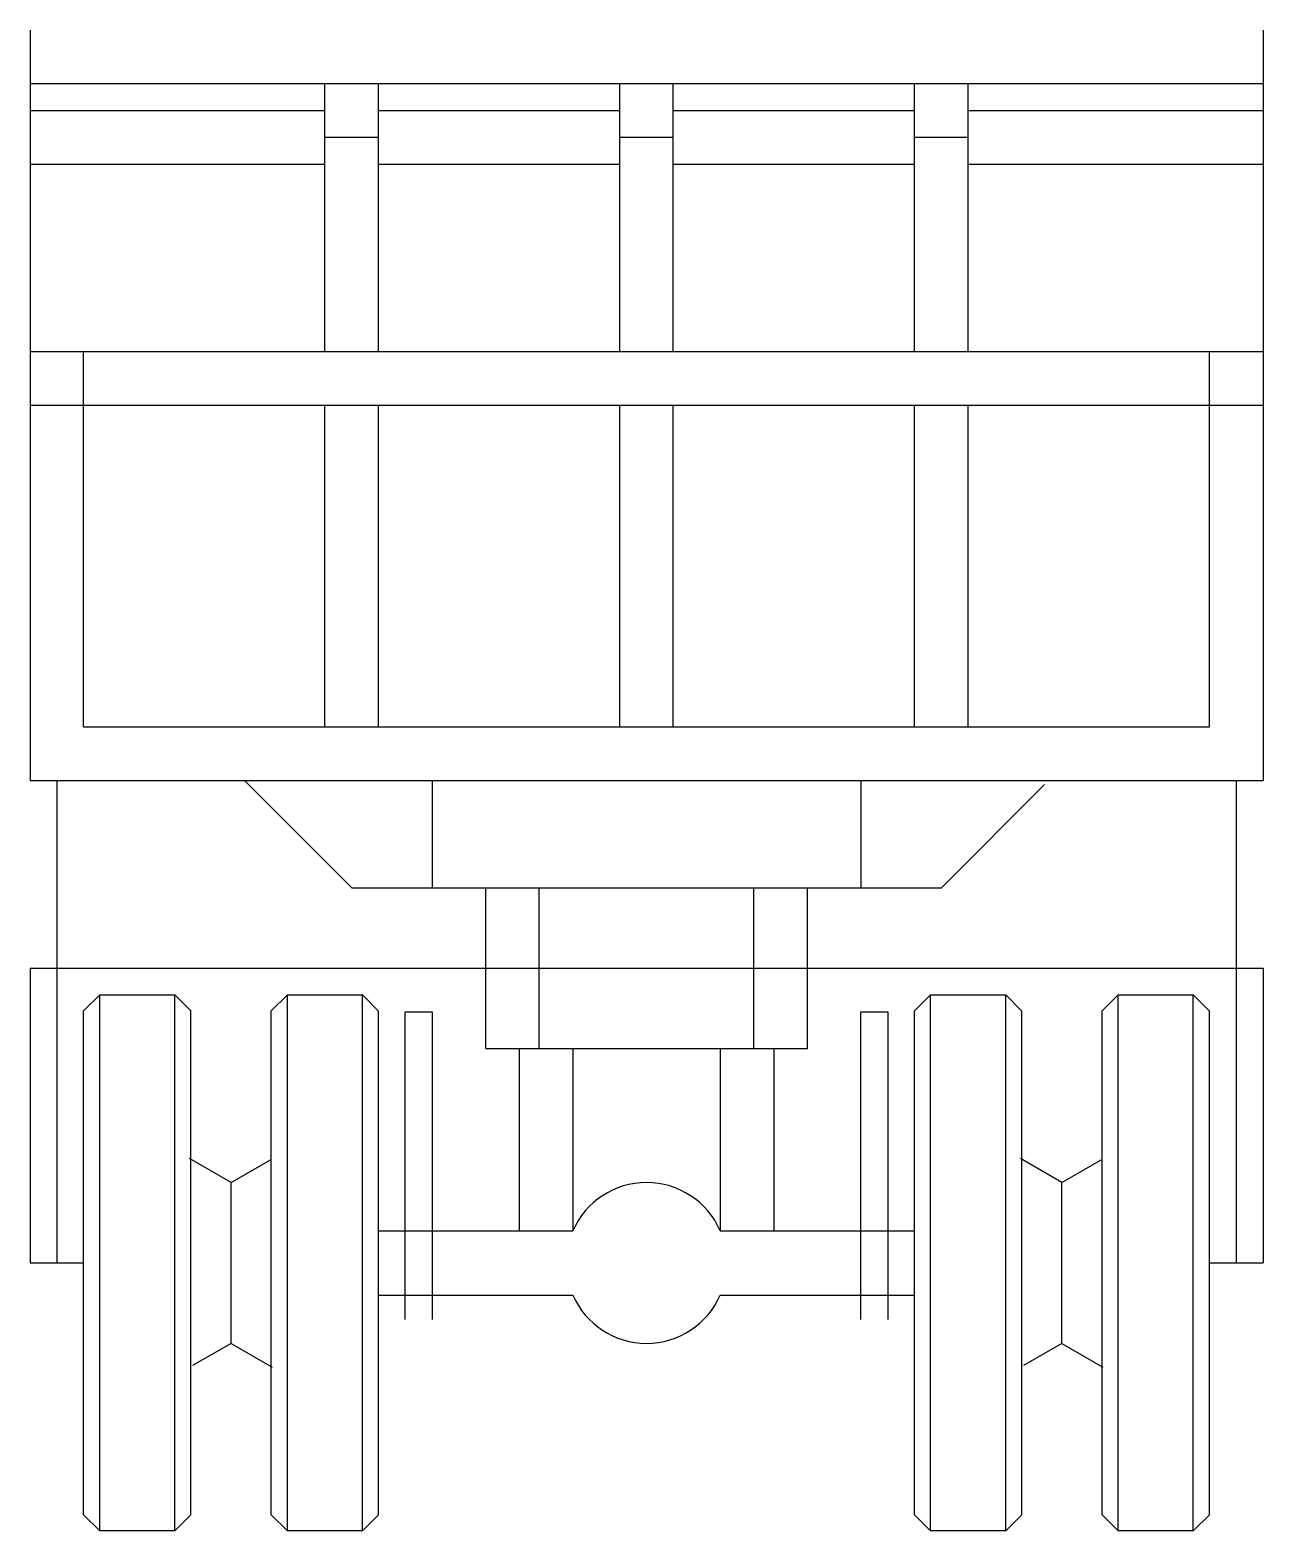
# Model space of a CAD drawing. Extents: x 945 to 1175, y 1177 to 1457.
import ezdxf

# ---------------------------------------------------------------- set-up
doc = ezdxf.new("R2010")
doc.units = 0
doc.header["$MEASUREMENT"] = 0
doc.layers.get('0').update_dxf_attribs({"linetype": 'CONTINUOUS'})

msp = doc.modelspace()

# ---------------------------------------------------------------- linework, layer by layer
for p, q in [((945.08, 1456.57), (945.08, 1396.57)), ((1175.08, 1456.57), (1175.08, 1396.57)), ((945.08, 1446.57), (1175.08, 1446.57)), ((1000.08, 1396.57), (1000.08, 1446.57)), ((1010.08, 1396.57), (1010.08, 1446.57)), ((1055.08, 1396.57), (1055.08, 1446.57)), ((1055.08, 1396.57), (1055.08, 1446.57)), ((1065.08, 1396.57), (1065.08, 1446.57)), ((1110.08, 1396.57), (1110.08, 1446.57)), ((1110.08, 1396.57), (1110.08, 1446.57)), ((1120.08, 1396.57), (1120.08, 1446.57)), ((945.08, 1441.57), (1000.08, 1441.57)), ((1010.08, 1441.57), (1055.08, 1441.57)), ((1065.08, 1441.57), (1110.08, 1441.57)), ((1120.08, 1441.57), (1175.08, 1441.57)), ((1000.08, 1436.57), (1010.08, 1436.57)), ((1055.08, 1436.57), (1065.08, 1436.57)), ((1110.08, 1436.57), (1120.08, 1436.57)), ((945.08, 1431.57), (1000.08, 1431.57)), ((1010.08, 1431.57), (1055.08, 1431.57)), ((1065.08, 1431.57), (1110.08, 1431.57)), ((1120.08, 1431.57), (1175.08, 1431.57)), ((945.08, 1396.57), (1175.08, 1396.57)), ((945.08, 1396.57), (945.08, 1316.57)), ((955.08, 1326.57), (955.08, 1396.57)), ((1165.08, 1326.57), (1165.08, 1396.57)), ((1175.08, 1396.57), (1175.08, 1316.57)), ((945.08, 1386.57), (1175.08, 1386.57)), ((1000.08, 1326.57), (1000.08, 1386.57)), ((1010.08, 1326.57), (1010.08, 1386.57)), ((1055.08, 1326.57), (1055.08, 1386.57)), ((1065.08, 1326.57), (1065.08, 1386.57)), ((1110.08, 1326.57), (1110.08, 1386.57)), ((1120.08, 1326.57), (1120.08, 1386.57)), ((955.08, 1326.57), (1165.08, 1326.57)), ((945.08, 1316.57), (1175.08, 1316.57)), ((950.08, 1316.57), (950.08, 1226.57)), ((1005.08, 1296.57), (985.04, 1316.6)), ((1020.08, 1316.57), (1020.08, 1296.57)), ((1100.08, 1316.57), (1100.08, 1296.57)), ((1170.08, 1316.57), (1170.08, 1226.57)), ((1115.08, 1296.57), (1134.34, 1315.83)), ((1005.08, 1296.57), (1115.08, 1296.57)), ((1030.08, 1266.57), (1030.08, 1296.57)), ((1040.08, 1266.57), (1040.08, 1296.57)), ((1080.08, 1266.57), (1080.08, 1296.57)), ((1090.08, 1266.57), (1090.08, 1296.57)), ((945.08, 1281.57), (1175.08, 1281.57)), ((945.08, 1281.57), (945.08, 1226.57)), ((1175.08, 1281.57), (1175.08, 1226.57)), ((958.08, 1276.57), (955.07, 1273.57)), ((958.08, 1176.57), (958.08, 1276.57)), ((958.08, 1276.57), (972.08, 1276.57)), ((972.08, 1176.57), (972.08, 1276.57)), ((972.08, 1276.57), (975.11, 1273.54)), ((993.08, 1276.57), (990.07, 1273.57)), ((993.08, 1176.57), (993.08, 1276.57)), ((993.08, 1276.57), (1007.08, 1276.57)), ((1007.08, 1176.57), (1007.08, 1276.57)), ((1007.08, 1276.57), (1010.11, 1273.54)), ((1113.08, 1276.57), (1110.07, 1273.57)), ((1113.08, 1176.57), (1113.08, 1276.57)), ((1113.08, 1276.57), (1127.08, 1276.57)), ((1127.08, 1176.57), (1127.08, 1276.57)), ((1127.08, 1276.57), (1130.11, 1273.54)), ((1148.08, 1276.57), (1145.07, 1273.57)), ((1148.08, 1176.57), (1148.08, 1276.57)), ((1148.08, 1276.57), (1162.08, 1276.57)), ((1162.08, 1176.57), (1162.08, 1276.57)), ((1162.08, 1276.57), (1165.11, 1273.54)), ((955.08, 1179.57), (955.08, 1273.57)), ((975.08, 1179.57), (975.08, 1273.57)), ((990.08, 1179.57), (990.08, 1273.57)), ((1010.08, 1179.57), (1010.08, 1273.57)), ((1015.08, 1216.01), (1015.08, 1273.43)), ((1015.08, 1273.43), (1020.08, 1273.43)), ((1020.08, 1273.43), (1020.08, 1216.01)), ((1100.08, 1216.01), (1100.08, 1273.43)), ((1100.08, 1273.43), (1105.08, 1273.43)), ((1105.08, 1273.43), (1105.08, 1216.01)), ((1110.08, 1179.57), (1110.08, 1273.57)), ((1130.08, 1179.57), (1130.08, 1273.57)), ((1145.08, 1179.57), (1145.08, 1273.57)), ((1165.08, 1179.57), (1165.08, 1273.57)), ((1030.08, 1266.57), (1090.08, 1266.57)), ((1036.33, 1266.38), (1036.33, 1232.57)), ((1046.33, 1266.38), (1046.33, 1232.57)), ((1073.82, 1266.38), (1073.82, 1232.57)), ((1083.82, 1266.38), (1083.82, 1232.57)), ((982.58, 1241.57), (974.83, 1246.04)), ((1137.58, 1241.57), (1129.83, 1246.04)), ((982.58, 1241.57), (989.92, 1245.81)), ((1137.58, 1241.57), (1144.92, 1245.81)), ((982.58, 1211.57), (982.58, 1241.57)), ((1137.58, 1211.57), (1137.58, 1241.57)), ((1010.08, 1232.57), (1046.33, 1232.57)), ((1073.82, 1232.57), (1110.08, 1232.57)), ((945.08, 1226.57), (955.08, 1226.57)), ((1165.08, 1226.57), (1175.08, 1226.57)), ((1010.08, 1220.57), (1046.33, 1220.57)), ((1073.82, 1220.57), (1110.08, 1220.57)), ((982.58, 1211.57), (975.41, 1207.43)), ((982.58, 1211.57), (990.23, 1207.15)), ((1137.58, 1211.57), (1130.41, 1207.43)), ((1137.58, 1211.57), (1145.23, 1207.15)), ((958.08, 1176.57), (955.05, 1179.59)), ((972.08, 1176.57), (975.1, 1179.59)), ((993.08, 1176.57), (990.05, 1179.59)), ((1007.08, 1176.57), (1010.1, 1179.59)), ((1113.08, 1176.57), (1110.05, 1179.59)), ((1127.08, 1176.57), (1130.1, 1179.59)), ((1148.08, 1176.57), (1145.05, 1179.59)), ((1162.08, 1176.57), (1165.1, 1179.59)), ((972.08, 1176.57), (958.08, 1176.57)), ((1007.08, 1176.57), (993.08, 1176.57)), ((1127.08, 1176.57), (1113.08, 1176.57)), ((1162.08, 1176.57), (1148.08, 1176.57))]:
    msp.add_line(p, q)
msp.add_circle((1060.08, 1226.57), 0)
for start, end in [(23.5782, 156.4218), (203.5782, 336.4218)]:
    msp.add_arc((1060.08, 1226.57), 15, start, end)

doc.saveas('drawing.dxf')
